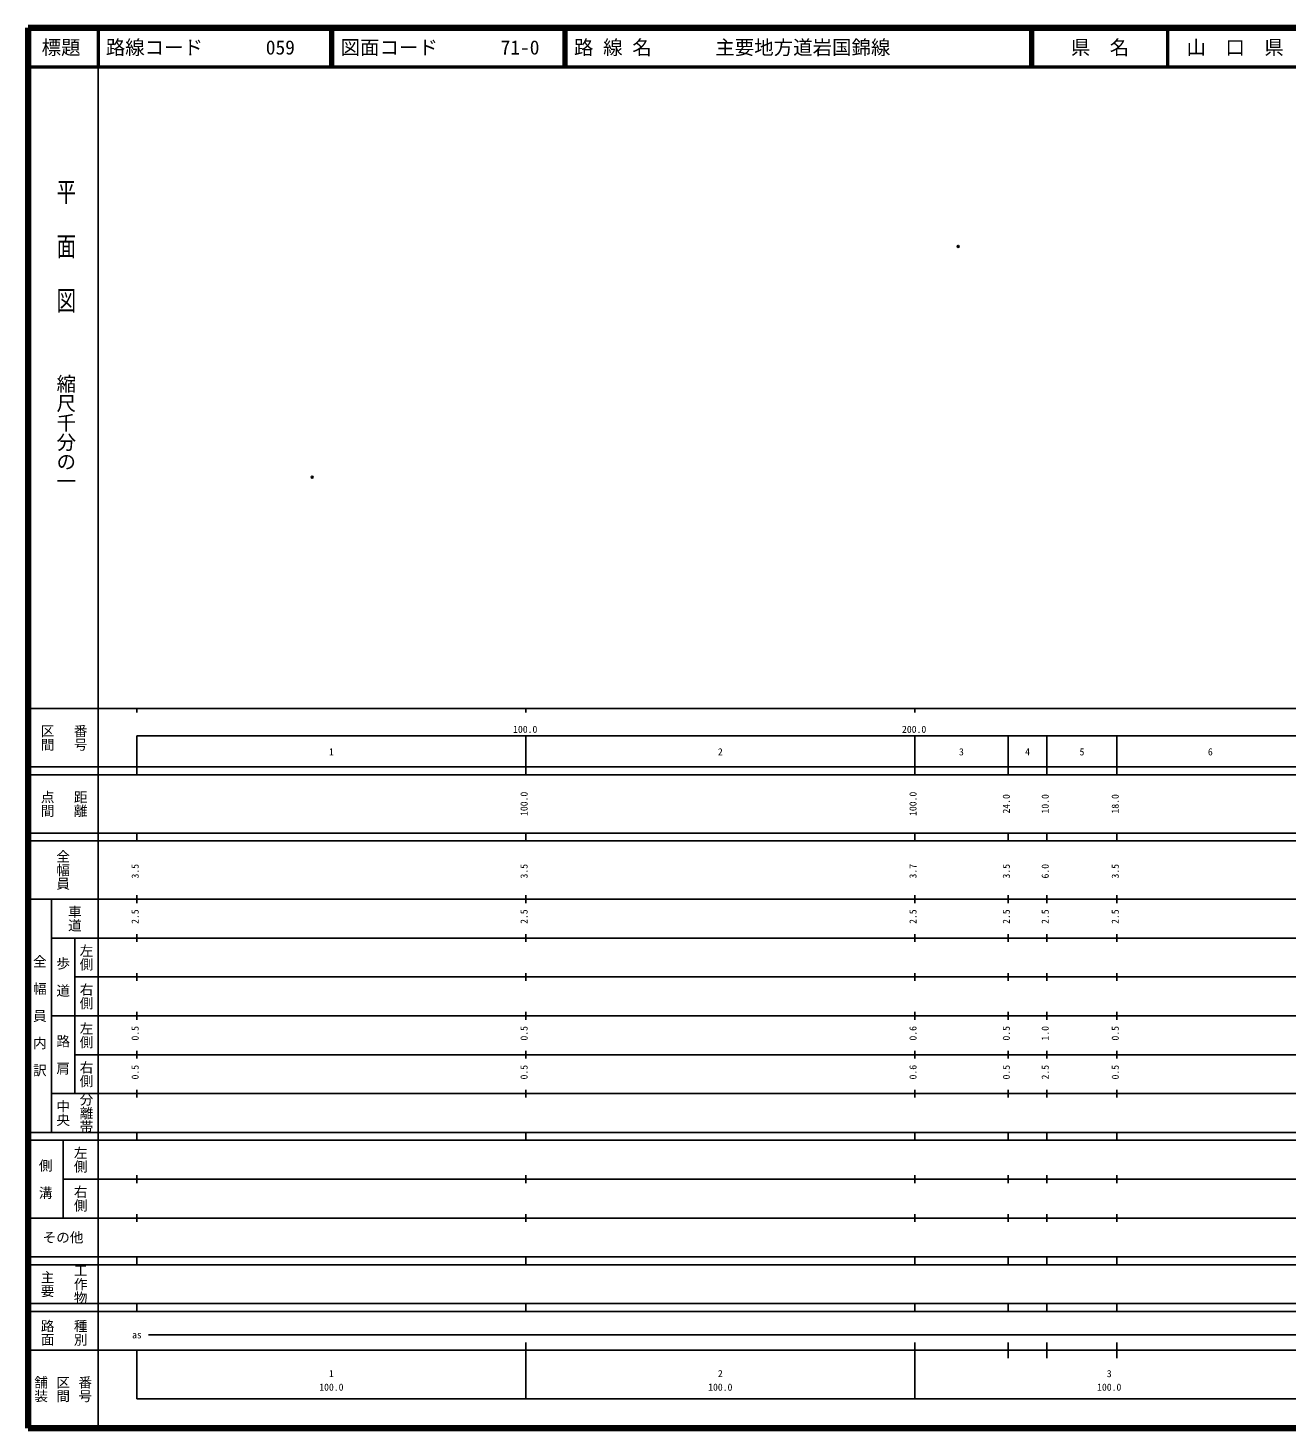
# Model space of a CAD drawing. Units: millimetres on the paper. Extents: x 40 to 680, y 20 to 380.
# Drawn here: x 40 to 363.7, y 20 to 380 of the extents above; entities that cross this region are included whole.
import ezdxf
from ezdxf.enums import TextEntityAlignment as Align

# ---------------------------------------------------------------- set-up
doc = ezdxf.new("R2010")
doc.units = ezdxf.units.MM
doc.header["$PDMODE"] = 32
doc.header["$PDSIZE"] = 0.5
doc.layers.add('M-OTRS', color=6, linetype='Continuous')
doc.layers.add('M-TTL-TXT', color=7, linetype='Continuous')
for name, color, linetype, lineweight in [('M-TTL', 2, 'Continuous', 140), ('M-TTL-BAND', 7, 'Continuous', 25), ('M-TTL-LINE', 7, 'Continuous', 50)]:
    doc.layers.add(name, color=color, linetype=linetype, lineweight=lineweight)
doc.styles.add('@ＭＳ ゴシック', font='')
doc.styles.add('ＭＳ ゴシック', font='')
doc.styles.get('@ＭＳ ゴシック').set_extended_font_data('@MS Gothic')
doc.styles.get('ＭＳ ゴシック').set_extended_font_data('MS Gothic')

msp = doc.modelspace()

# ---------------------------------------------------------------- linework, layer by layer
at = {"layer": 'M-OTRS'}
for p in [(279.192, 323.83), (113.098, 264.479)]:
    msp.add_point(p, dxfattribs=at)
at = {"layer": 'M-TTL'}
for p, q in [((40, 380), (40, 20)), ((680, 380), (40, 380)), ((40, 20), (680, 20))]:
    msp.add_line(p, q, dxfattribs=at)
at = {"layer": 'M-TTL-BAND'}
for p, q in [((58, 370), (58, 20)), ((40, 205), (579, 205)), ((68, 205), (68, 204)), ((168, 205), (168, 204)), ((268, 205), (268, 204)), ((68, 198), (579, 198)), ((68, 198), (68, 188)), ((168, 188), (168, 198)), ((268, 188), (268, 198)), ((292, 188), (292, 198)), ((302, 188), (302, 198)), ((320, 188), (320, 198)), ((40, 190), (579, 190)), ((40, 188), (579, 188)), ((40, 173), (579, 173)), ((68, 171), (68, 173)), ((168, 171), (168, 173)), ((268, 171), (268, 173)), ((292, 171), (292, 173)), ((302, 171), (302, 173)), ((320, 171), (320, 173)), ((40, 171), (579, 171)), ((40, 156), (579, 156)), ((46, 96), (46, 156)), ((68, 155), (68, 157)), ((168, 155), (168, 157)), ((268, 155), (268, 157)), ((292, 155), (292, 157)), ((302, 155), (302, 157)), ((320, 155), (320, 157)), ((46, 146), (579, 146)), ((52, 146), (52, 106)), ((68, 145), (68, 147)), ((168, 145), (168, 147)), ((268, 145), (268, 147)), ((292, 145), (292, 147)), ((302, 145), (302, 147)), ((320, 145), (320, 147)), ((68, 135), (68, 137)), ((168, 135), (168, 137)), ((268, 135), (268, 137)), ((292, 135), (292, 137)), ((302, 135), (302, 137)), ((320, 135), (320, 137)), ((52, 136), (579, 136)), ((46, 126), (579, 126)), ((68, 125), (68, 127)), ((168, 125), (168, 127)), ((268, 125), (268, 127)), ((292, 125), (292, 127)), ((302, 125), (302, 127)), ((320, 125), (320, 127)), ((52, 116), (579, 116)), ((68, 115), (68, 117)), ((168, 115), (168, 117)), ((268, 115), (268, 117)), ((292, 115), (292, 117)), ((302, 115), (302, 117)), ((320, 115), (320, 117)), ((46, 106), (579, 106)), ((68, 105), (68, 107)), ((168, 105), (168, 107)), ((268, 105), (268, 107)), ((292, 105), (292, 107)), ((302, 105), (302, 107)), ((320, 105), (320, 107)), ((40, 96), (579, 96)), ((40, 94), (579, 94)), ((49, 94), (49, 74)), ((68, 94), (68, 96)), ((168, 94), (168, 96)), ((268, 94), (268, 96)), ((292, 94), (292, 96)), ((302, 94), (302, 96)), ((320, 94), (320, 96)), ((49, 84), (579, 84)), ((68, 83), (68, 85)), ((168, 83), (168, 85)), ((268, 83), (268, 85)), ((292, 83), (292, 85)), ((302, 83), (302, 85)), ((320, 83), (320, 85)), ((40, 74), (579, 74)), ((68, 73), (68, 75)), ((168, 73), (168, 75)), ((268, 73), (268, 75)), ((292, 73), (292, 75)), ((302, 73), (302, 75)), ((320, 73), (320, 75)), ((40, 64), (579, 64)), ((40, 62), (579, 62)), ((68, 62), (68, 64)), ((168, 62), (168, 64)), ((268, 62), (268, 64)), ((292, 62), (292, 64)), ((302, 62), (302, 64)), ((320, 62), (320, 64)), ((40, 52), (579, 52)), ((68, 50), (68, 52)), ((168, 50), (168, 52)), ((268, 50), (268, 52)), ((292, 50), (292, 52)), ((302, 50), (302, 52)), ((320, 50), (320, 52)), ((40, 50), (579, 50)), ((71, 44), (565, 44)), ((40, 40), (579, 40)), ((68, 40), (68, 27.5)), ((168, 27.5), (168, 42)), ((268, 27.5), (268, 42)), ((292, 38), (292, 42)), ((302, 38), (302, 42)), ((320, 38), (320, 42)), ((68, 27.5), (579, 27.5))]:
    msp.add_line(p, q, dxfattribs=at)
at = {"layer": 'M-TTL-LINE'}
for p, q in [((58, 380), (58, 370)), ((117.75, 380), (117.75, 370)), ((118.25, 380), (118.25, 370)), ((177.75, 380), (177.75, 370)), ((178.25, 380), (178.25, 370)), ((297.75, 380), (297.75, 370)), ((298.25, 380), (298.25, 370)), ((333, 380), (333, 370)), ((40, 370), (680, 370))]:
    msp.add_line(p, q, dxfattribs=at)

# ---------------------------------------------------------------- texts
at = {"layer": 'M-TTL-BAND', "style": '@ＭＳ ゴシック', "width": 1.4}
msp.add_text('平  面  図', height=3.666, rotation=270, dxfattribs=at).set_placement((49.777, 306.475), align=Align.MIDDLE_RIGHT)
at = {"layer": 'M-TTL-BAND', "style": '@ＭＳ ゴシック'}
msp.add_text('縮尺千分の一', height=3.666, rotation=270, dxfattribs=at).set_placement((49.777, 261.03), align=Align.MIDDLE_RIGHT)
for s, p in [('区間', (45, 197.5)), ('番号', (53.5, 197.5)), ('点間', (45, 180.5)), ('距離', (53.5, 180.5)), ('全幅員', (49, 163.5)), ('車道', (52, 151)), ('左側', (55, 141)), ('全\u3000幅\u3000員\u3000内\u3000訳', (43, 126)), ('歩\u3000道', (49, 136)), ('右側', (55, 131)), ('左側', (55, 121)), ('路\u3000肩', (49, 116)), ('右側', (55, 111)), ('分離帯', (55, 101)), ('中央', (49, 101)), ('左側', (53.5, 89)), ('側\u3000溝', (44.5, 84)), ('右側', (53.5, 79)), ('工作物', (53.5, 57)), ('主要', (45, 57)), ('路面', (45, 44.5)), ('種別', (53.5, 44.5)), ('舗装', (43.333, 30)), ('区間', (49, 30)), ('番号', (54.667, 30))]:
    msp.add_text(s, height=2.566, rotation=270, dxfattribs=at).set_placement(p, align=Align.MIDDLE_CENTER)
at = {"layer": 'M-TTL-BAND', "style": 'ＭＳ ゴシック'}
for s, p in [('100.0', (167.844, 198.195)), ('200.0', (267.844, 198.195)), ('1', (118, 192.405)), ('2', (218, 192.405)), ('3', (280, 192.405)), ('4', (297, 192.405)), ('5', (311, 192.405)), ('6', (344, 192.405)), ('as', (68, 42.5)), ('1', (118, 32.523)), ('2', (218, 32.523)), ('3', (318, 32.523)), ('100.0', (118, 29.033)), ('100.0', (218, 29.033)), ('100.0', (318, 29.033))]:
    msp.add_text(s, height=1.833, dxfattribs=at).set_placement(p, align=Align.BOTTOM_CENTER)
for s, p in [('100.0', (169, 180.5)), ('100.0', (269, 180.5)), ('24.0', (293, 180.5)), ('10.0', (303, 180.5)), ('18.0', (321, 180.5)), ('3.5', (69, 163.174)), ('3.5', (169, 163.174)), ('3.7', (269, 163.174)), ('3.5', (293, 163.174)), ('6.0', (303, 163.174)), ('3.5', (321, 163.174)), ('2.5', (69, 151.5)), ('2.5', (169, 151.5)), ('2.5', (269, 151.5)), ('2.5', (293, 151.5)), ('2.5', (303, 151.5)), ('2.5', (321, 151.5)), ('0.5', (69, 121.5)), ('0.5', (169, 121.5)), ('0.6', (269, 121.5)), ('0.5', (293, 121.5)), ('1.0', (303, 121.5)), ('0.5', (321, 121.5)), ('0.5', (69, 111.5)), ('0.5', (169, 111.5)), ('0.6', (269, 111.5)), ('0.5', (293, 111.5)), ('2.5', (303, 111.5)), ('0.5', (321, 111.5))]:
    msp.add_text(s, height=1.833, rotation=90, dxfattribs=at).set_placement(p, align=Align.BOTTOM_CENTER)
msp.add_text('その他', height=2.566, dxfattribs=at).set_placement((49, 69), align=Align.MIDDLE_CENTER)
at = {"layer": 'M-TTL-TXT', "style": 'ＭＳ ゴシック'}
for s, p in [('標題', (48.5, 375)), ('県\u3000名', (315.625, 375)), ('山\u3000口\u3000県', (350.375, 375))]:
    msp.add_text(s, height=3.666, dxfattribs=at).set_placement(p, align=Align.MIDDLE_CENTER)
for s, p in [('路線コード', (60, 375)), ('059', (101.142, 375)), ('図面コード', (120.38, 375)), ('71-0', (161.521, 375)), ('路 線 名', (180.38, 375)), ('主要地方道岩国錦線', (216.734, 375))]:
    msp.add_text(s, height=3.666, dxfattribs=at).set_placement(p, align=Align.MIDDLE_LEFT)

doc.saveas('drawing.dxf')
